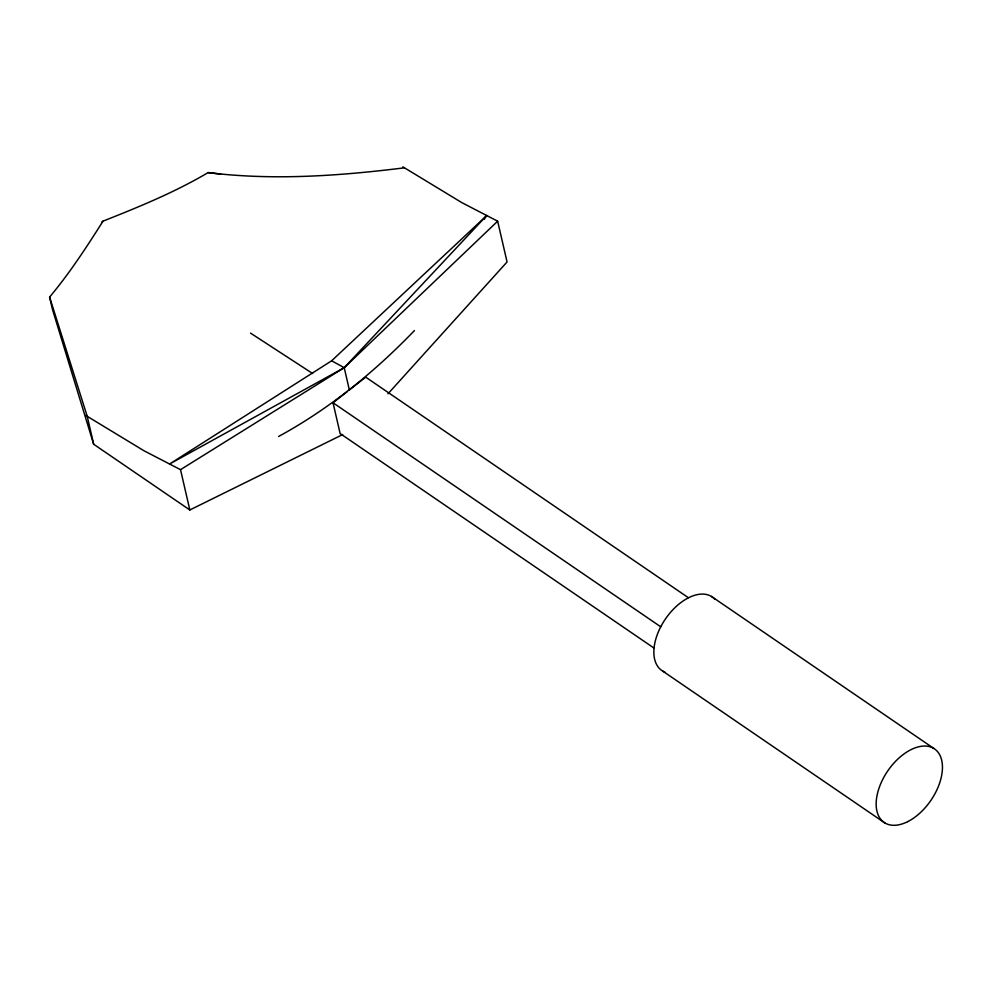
<?xml version="1.0" encoding="UTF-8"?>
<svg xmlns="http://www.w3.org/2000/svg" width="992" height="992" viewBox="0 0 992 992"><rect width="100%" height="100%" fill="white"/><g stroke="black" fill="none" stroke-linecap="round" stroke-linejoin="round"><path stroke-width="1.49" d="M220.67 174.059L208.109 172.596C174.84 192.274 138.855 206.968 102.97 221.166L102.25 222.382C85.944 248.099 69.204 273.718 49.6 297.079L52.402 309.219L93.67 444.242L189.832 509.975L342.649 434.595M484.121 219.356L486.725 215.524L331.638 360.79L169.595 464.008L344.224 367.697L497.649 221.191L461.9 202.666L402.864 166.842M387.971 393.812L507.073 261.962L497.649 221.191M486.725 215.524L344.224 367.697L180.519 469.662L144.038 450.79L85.746 415.425M414.445 330.559C374.443 372.074 329.381 408.828 278.616 436.468M101.866 222.072L102.97 221.166M653.802 647.937L340.12 433.516L333.027 402.777L347.274 391.604M404.327 167.735L402.082 168.119C337.801 176.006 272.614 180.594 208.109 172.596M331.638 360.79L344.224 367.697L349.37 389.968L365.713 377.146L688.312 597.668M250.505 333.101L312.629 373.513M711.524 596.49L933.832 748.452M333.027 402.777L660.734 626.795M662.47 670.927L884.765 822.889M49.6 297.079L87.222 416.33L93.67 444.242M180.519 469.662L189.832 509.975M664.925 672.142A44.59 26.127 -55.6 0 1 665.372 619.058A44.59 26.127 -55.6 0 1 714.711 599.081M907.705 821.649A44.59 26.127 -55.6 0 0 938.767 753.25A44.59 26.127 -55.6 0 0 881.429 782.093A44.59 26.127 -55.6 0 0 907.705 821.649"/></g></svg>
